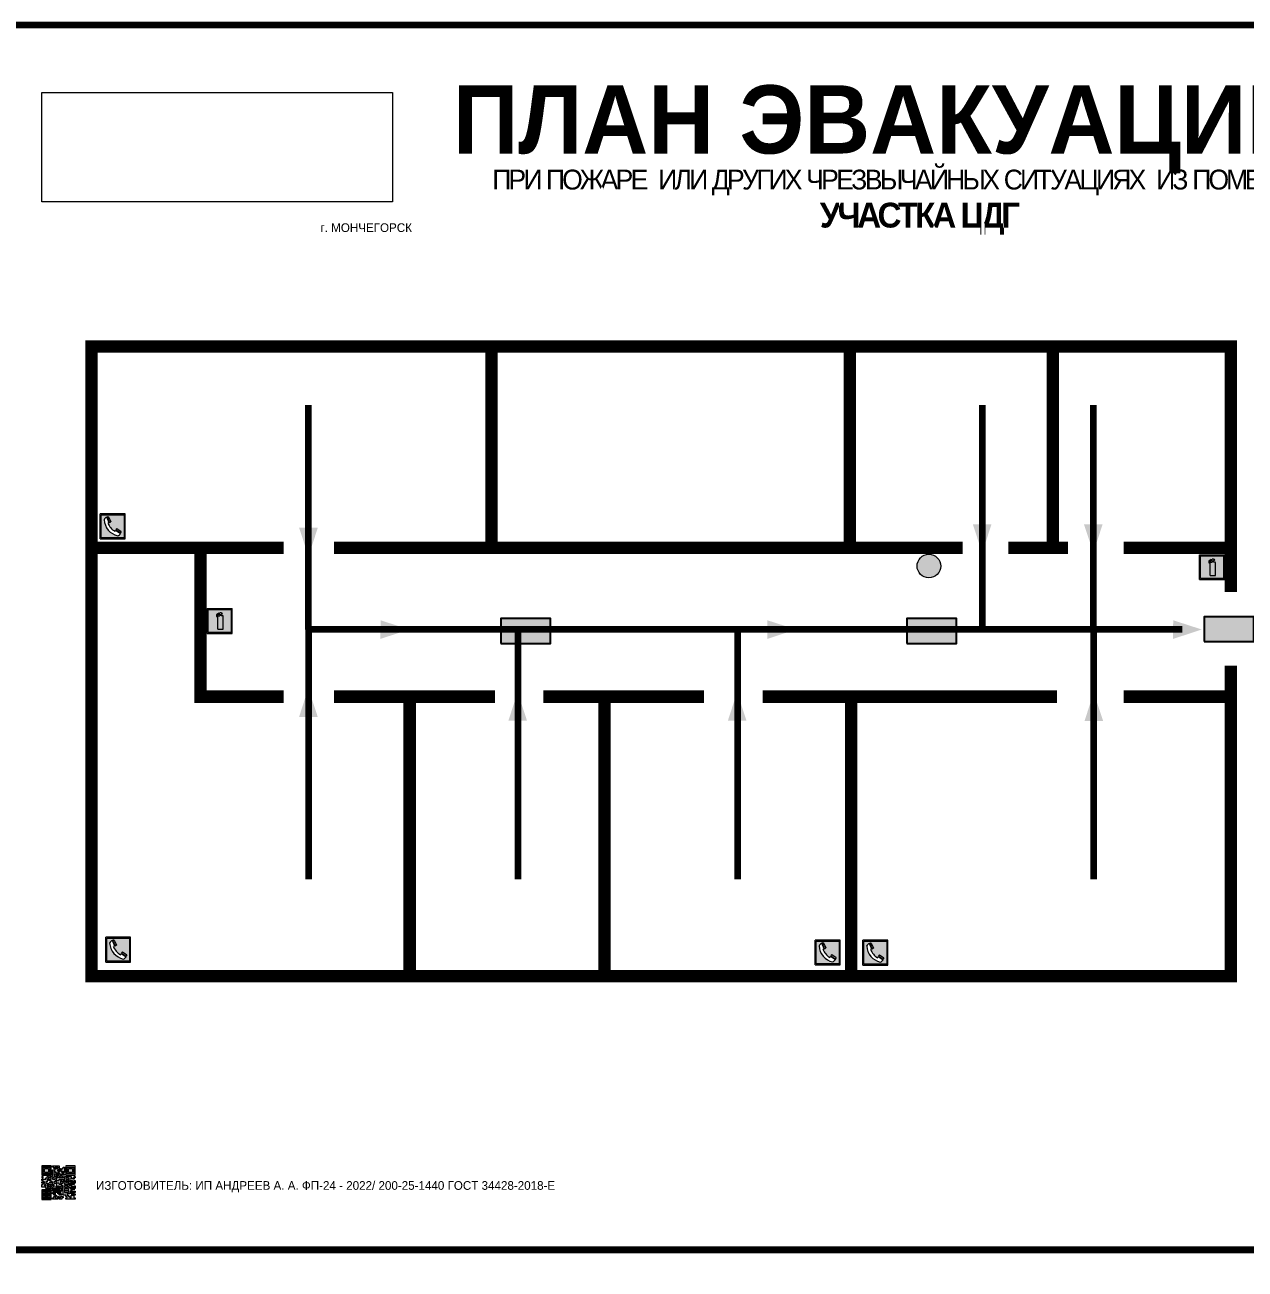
# Model space of a CAD drawing. Header units: millimetres. Extents: x 13810 to 67229, y 12374 to 21950.
# Drawn here: x 38537.5 to 38931, y 20265.2 to 20666.4 of the extents above; entities that cross this region are included whole.
import ezdxf

# ---------------------------------------------------------------- set-up
doc = ezdxf.new("R2010")
doc.units = ezdxf.units.MM
doc.layers.add('План_Штампы', color=7, linetype='Continuous')
doc.styles.add('обычный', font='arial.ttf')
picture_1 = doc.add_image_def('image1.jpg', size_in_pixel=(337, 105))

# ---------------------------------------------------------------- blocks, each defined once
blk = doc.blocks.new('QR')
at = {"lineweight": 0}
h = blk.add_hatch(color=256, dxfattribs=at)
h.dxf.hatch_style = 1
h.paths.add_polyline_path([(9241.16, 2687.38), (9242.01, 2687.38), (9242.01, 2687.83), (9241.59, 2687.83), (9241.59, 2688.68), (9239.45, 2688.68), (9239.45, 2688.25), (9239.86, 2688.25), (9239.86, 2687.83), (9240.29, 2687.83), (9240.29, 2688.25), (9241.16, 2688.25), (9241.16, 2687.83), (9240.29, 2687.83), (9240.29, 2687.38), (9239.45, 2687.38), (9239.45, 2685.22), (9238.57, 2685.22), (9238.57, 2684.8), (9239.02, 2684.8), (9239.02, 2684.37), (9238.13, 2684.37), (9238.13, 2683.92), (9239.02, 2683.92), (9239.02, 2683.5), (9239.44, 2683.5), (9239.44, 2682.64), (9239.87, 2682.64), (9239.87, 2682.18), (9239.44, 2682.18), (9239.44, 2682.64), (9238.13, 2682.64), (9238.13, 2681.76), (9237.71, 2681.76), (9237.71, 2682.64), (9238.13, 2682.64), (9238.13, 2683.07), (9237.27, 2683.07), (9237.27, 2683.51), (9237.71, 2683.51), (9237.71, 2684.37), (9238.13, 2684.37), (9238.13, 2685.22), (9237.71, 2685.22), (9237.71, 2684.8), (9237.28, 2684.8), (9237.28, 2684.38), (9235.98, 2684.38), (9235.98, 2683.92), (9236.4, 2683.92), (9236.4, 2683.49), (9236.84, 2683.49), (9236.84, 2683.07), (9236.4, 2683.07), (9236.4, 2682.64), (9235.98, 2682.64), (9235.98, 2681.76), (9237.29, 2681.76), (9237.29, 2681.33), (9239.43, 2681.33), (9239.43, 2681.76), (9240.74, 2681.76), (9240.74, 2683.05), (9239.87, 2683.05), (9239.87, 2683.5), (9240.29, 2683.5), (9240.29, 2683.91), (9240.74, 2683.91), (9240.74, 2684.81), (9240.29, 2684.81), (9240.29, 2684.79), (9240.29, 2684.37), (9239.45, 2684.37), (9239.45, 2684.8), (9239.87, 2684.8), (9239.87, 2685.21), (9240.74, 2685.21), (9240.74, 2686.1), (9240.29, 2686.1), (9240.29, 2685.64), (9239.86, 2685.64), (9239.86, 2686.95), (9240.29, 2686.95), (9240.29, 2686.52), (9240.74, 2686.52), (9240.74, 2686.1), (9241.16, 2686.1), (9241.16, 2686.53), (9241.59, 2686.53), (9241.59, 2686.1), (9242.02, 2686.1), (9242.02, 2685.21), (9241.59, 2685.21), (9241.59, 2686.1), (9241.16, 2686.1), (9241.16, 2685.21), (9240.74, 2685.21), (9240.74, 2684.81), (9242.89, 2684.81), (9242.89, 2685.22), (9242.47, 2685.22), (9242.47, 2686.11), (9242.89, 2686.11), (9242.89, 2686.52), (9242.46, 2686.52), (9242.46, 2686.95), (9242.89, 2686.95), (9242.89, 2686.52), (9243.32, 2686.52), (9243.32, 2688.26), (9242.9, 2688.26), (9242.9, 2687.83), (9242.47, 2687.83), (9242.47, 2687.38), (9242.01, 2687.38), (9242.01, 2686.94), (9241.16, 2686.94)])
h.paths.add_polyline_path([(9239.02, 2682.18), (9239.02, 2681.76), (9238.54, 2681.76), (9238.54, 2682.18)], flags=16)
h.paths.add_polyline_path([(9237.27, 2682.65), (9237.27, 2682.19), (9236.83, 2682.19), (9236.83, 2682.65)], flags=16)
h = blk.add_hatch(color=256, dxfattribs=at)
h.dxf.hatch_style = 1
h.paths.add_polyline_path([(9238.15, 2687.83), (9236.83, 2687.83), (9236.83, 2686.52), (9238.15, 2686.52)], flags=0)
h.paths.add_polyline_path([(9239.01, 2685.65), (9239.01, 2688.68), (9235.98, 2688.68), (9235.98, 2685.65)])
h.paths.add_polyline_path([(9236.41, 2686.1), (9236.41, 2688.26), (9238.56, 2688.26), (9238.56, 2686.1)], flags=16)
h.paths.add_polyline_path([(9236.83, 2686.52), (9236.83, 2687.83), (9238.15, 2687.83), (9238.15, 2686.52)], flags=0)
h = blk.add_hatch(color=256, dxfattribs=at)
h.dxf.hatch_style = 1
h.paths.add_polyline_path([(9238.15, 2686.52), (9238.15, 2687.83), (9236.83, 2687.83), (9236.83, 2686.52)])
h.paths.add_polyline_path([(9245.91, 2686.52), (9245.91, 2687.83), (9244.59, 2687.83), (9244.59, 2686.52)], flags=0)
h.paths.add_polyline_path([(9246.77, 2685.65), (9246.77, 2688.68), (9243.74, 2688.68), (9243.74, 2685.65)])
h.paths.add_polyline_path([(9244.17, 2686.1), (9244.17, 2688.26), (9246.32, 2688.26), (9246.32, 2686.1)], flags=16)
h.paths.add_polyline_path([(9244.59, 2686.52), (9244.59, 2687.83), (9245.91, 2687.83), (9245.91, 2686.52)], flags=0)
h = blk.add_hatch(color=256, dxfattribs=at)
h.dxf.hatch_style = 1
h.paths.add_polyline_path([(9243.32, 2686.11), (9242.89, 2686.11), (9242.89, 2685.64), (9243.32, 2685.64)])
h.paths.add_polyline_path([(9239.02, 2683.07), (9239.02, 2683.5), (9238.56, 2683.5), (9238.56, 2683.07)])
h.paths.add_polyline_path([(9236.4, 2684.8), (9236.4, 2685.22), (9235.98, 2685.22), (9235.98, 2684.8)])
h.paths.add_polyline_path([(9236.4, 2683.07), (9236.4, 2683.49), (9235.98, 2683.49), (9235.98, 2683.07)])
h = blk.add_hatch(color=256, dxfattribs=at)
h.dxf.hatch_style = 1
h.paths.add_polyline_path([(9240.75, 2681.76), (9240.75, 2681.35), (9241.17, 2681.35), (9241.17, 2681.76)])
h.paths.add_polyline_path([(9241.6, 2682.18), (9241.17, 2682.18), (9241.17, 2681.76), (9241.6, 2681.76)])
h.paths.add_polyline_path([(9242.47, 2681.34), (9242.47, 2682.19), (9242.02, 2682.19), (9242.02, 2681.76), (9241.6, 2681.76), (9241.6, 2681.34)])
h.paths.add_polyline_path([(9239.87, 2678.3), (9239.44, 2678.3), (9239.44, 2677.89), (9241.17, 2677.89), (9241.17, 2678.3), (9240.28, 2678.3), (9240.28, 2678.73), (9239.87, 2678.73)])
h.paths.add_polyline_path([(9240.75, 2678.73), (9240.75, 2679.19), (9240.28, 2679.19), (9240.28, 2678.73)])
h.paths.add_polyline_path([(9241.6, 2678.73), (9241.17, 2678.73), (9241.17, 2678.3), (9241.6, 2678.3)])
h.paths.add_polyline_path([(9242.02, 2678.3), (9241.6, 2678.3), (9241.6, 2677.89), (9242.48, 2677.89), (9242.48, 2678.31), (9242.9, 2678.31), (9242.9, 2678.73), (9242.02, 2678.73)])
h.paths.add_polyline_path([(9246.36, 2684.37), (9246.36, 2684.79), (9245.93, 2684.79), (9245.93, 2684.37)])
h.paths.add_polyline_path([(9246.78, 2685.2), (9246.36, 2685.2), (9246.36, 2684.79), (9246.78, 2684.79)])
h.paths.add_polyline_path([(9245.91, 2687.83), (9244.59, 2687.83), (9244.59, 2686.52), (9245.91, 2686.52)])
h = blk.add_hatch(color=256, dxfattribs=at)
h.dxf.hatch_style = 1
h.paths.add_polyline_path([(9243.32, 2682.64), (9243.32, 2683.07), (9244.62, 2683.07), (9244.62, 2684.37), (9243.74, 2684.37), (9243.74, 2684.8), (9244.62, 2684.8), (9244.62, 2684.37), (9245.48, 2684.37), (9245.48, 2685.22), (9243.32, 2685.22), (9243.32, 2683.5), (9242.89, 2683.5), (9242.89, 2683.06), (9242.01, 2683.06), (9242.01, 2683.91), (9242.47, 2683.91), (9242.47, 2683.5), (9242.89, 2683.5), (9242.89, 2684.38), (9241.59, 2684.38), (9241.59, 2683.91), (9240.74, 2683.91), (9240.74, 2683.05), (9241.59, 2683.05), (9241.59, 2682.64), (9242.47, 2682.64), (9242.47, 2682.19), (9242.91, 2682.19), (9242.91, 2681.34), (9242.48, 2681.34), (9242.48, 2680.91), (9242.91, 2680.91), (9242.91, 2679.17), (9243.75, 2679.17), (9243.75, 2678.73), (9244.2, 2678.73), (9244.2, 2678.3), (9243.75, 2678.3), (9243.75, 2677.88), (9246.78, 2677.88), (9246.78, 2678.3), (9246.35, 2678.3), (9246.35, 2679.19), (9245.48, 2679.19), (9245.48, 2678.31), (9245.05, 2678.31), (9245.05, 2678.73), (9244.62, 2678.73), (9244.62, 2679.19), (9244.2, 2679.19), (9244.2, 2679.61), (9245.05, 2679.61), (9245.05, 2680.46), (9245.48, 2680.46), (9245.48, 2681.34), (9245.04, 2681.34), (9245.04, 2681.76), (9244.63, 2681.76), (9244.63, 2682.19), (9244.21, 2682.19), (9244.21, 2681.76), (9243.32, 2681.76), (9243.32, 2682.19), (9244.21, 2682.19), (9244.21, 2682.64)])
h.paths.add_polyline_path([(9243.75, 2683.49), (9243.75, 2683.92), (9244.21, 2683.92), (9244.21, 2683.49)], flags=16)
h.paths.add_polyline_path([(9243.32, 2681.34), (9244.63, 2681.34), (9244.63, 2680.04), (9243.32, 2680.04)], flags=16)
h.paths.add_polyline_path([(9243.76, 2680.89), (9244.18, 2680.89), (9244.18, 2680.48), (9243.76, 2680.48)], flags=0)
h = blk.add_hatch(color=256, dxfattribs=at)
h.dxf.hatch_style = 1
h.paths.add_polyline_path([(9235.98, 2680.9), (9235.98, 2677.86), (9239.02, 2677.86), (9239.02, 2680.9)])
h.paths.add_polyline_path([(9238.57, 2680.48), (9238.57, 2678.32), (9236.41, 2678.32), (9236.41, 2680.48)], flags=16)
h.paths.add_polyline_path([(9238.15, 2680.05), (9238.15, 2678.74), (9236.83, 2678.74), (9236.83, 2680.05)], flags=0)
h = blk.add_hatch(color=256, dxfattribs=at)
h.dxf.hatch_style = 1
h.paths.add_polyline_path([(9242.02, 2680.46), (9242.48, 2680.46), (9242.48, 2680.91), (9241.58, 2680.91), (9241.58, 2681.35), (9241.17, 2681.35), (9241.17, 2680.91), (9240.75, 2680.91), (9240.75, 2681.33), (9239.43, 2681.33), (9239.43, 2680.46), (9239.86, 2680.46), (9239.86, 2680.92), (9240.3, 2680.92), (9240.3, 2680.46), (9239.86, 2680.46), (9239.86, 2680.04), (9239.44, 2680.04), (9239.44, 2679.62), (9239.86, 2679.62), (9239.86, 2679.19), (9240.29, 2679.19), (9240.29, 2680.03), (9241.18, 2680.03), (9241.18, 2680.47), (9241.6, 2680.47), (9241.6, 2680.03), (9241.18, 2680.03), (9241.18, 2679.61), (9241.6, 2679.61), (9241.6, 2679.19), (9242.47, 2679.19), (9242.47, 2679.6), (9242.02, 2679.6)])
h = blk.add_hatch(color=256, dxfattribs=at)
h.dxf.hatch_style = 1
h.paths.add_polyline_path([(9244.18, 2680.48), (9244.18, 2680.89), (9243.76, 2680.89), (9243.76, 2680.48)])
h = blk.add_hatch(color=256, dxfattribs=at)
h.dxf.hatch_style = 1
h.paths.add_polyline_path([(9246.36, 2683.07), (9246.78, 2683.07), (9246.78, 2683.92), (9246.36, 2683.92), (9246.36, 2683.49), (9245.92, 2683.49), (9245.92, 2683.92), (9245.06, 2683.92), (9245.06, 2683.49), (9245.48, 2683.49), (9245.48, 2683.07), (9244.62, 2683.07), (9244.62, 2682.65), (9245.05, 2682.65), (9245.05, 2682.18), (9245.48, 2682.18), (9245.48, 2682.65), (9246.36, 2682.65)])
h.paths.add_polyline_path([(9246.78, 2682.18), (9246.36, 2682.18), (9246.36, 2681.75), (9245.92, 2681.75), (9245.92, 2682.18), (9245.48, 2682.18), (9245.48, 2681.34), (9245.48, 2681.34), (9245.94, 2681.34), (9245.94, 2680.91), (9246.36, 2680.91), (9246.36, 2681.34), (9246.78, 2681.34)])
h = blk.add_hatch(color=256, dxfattribs=at)
h.dxf.hatch_style = 1
h.paths.add_polyline_path([(9245.93, 2680.04), (9245.93, 2680.46), (9245.48, 2680.46), (9245.48, 2679.62), (9246.35, 2679.62), (9246.35, 2680.04)])
h.paths.add_polyline_path([(9246.78, 2680.04), (9246.78, 2680.46), (9246.35, 2680.46), (9246.35, 2680.04)])
h.paths.add_polyline_path([(9246.78, 2679.18), (9246.78, 2679.62), (9246.35, 2679.62), (9246.35, 2679.18)])
h = blk.add_hatch(color=256, dxfattribs=at)
h.dxf.hatch_style = 1
h.paths.add_polyline_path([(9238.15, 2680.05), (9236.83, 2680.05), (9236.83, 2678.74), (9238.15, 2678.74)])
for points in [[(9237.71, 2685.22), (9238.13, 2685.22), (9238.13, 2684.37), (9237.71, 2684.37), (9237.71, 2683.51), (9237.27, 2683.51), (9237.27, 2683.07), (9238.13, 2683.07), (9238.13, 2682.64), (9237.71, 2682.64), (9237.71, 2681.76), (9238.13, 2681.76), (9238.13, 2682.64), (9239.44, 2682.64), (9239.44, 2683.5), (9239.02, 2683.5), (9239.02, 2683.07), (9238.56, 2683.07), (9238.56, 2683.5), (9239.02, 2683.5), (9239.02, 2683.92), (9238.13, 2683.92), (9238.13, 2684.37), (9239.02, 2684.37), (9239.02, 2684.8), (9238.57, 2684.8), (9238.57, 2685.22), (9239.45, 2685.22), (9239.45, 2687.38), (9240.29, 2687.38), (9240.29, 2687.83), (9239.86, 2687.83), (9239.86, 2688.25), (9239.45, 2688.25), (9239.45, 2688.68), (9241.59, 2688.68), (9241.59, 2687.83), (9242.01, 2687.83), (9242.01, 2687.38), (9242.47, 2687.38), (9242.47, 2687.83), (9242.9, 2687.83), (9242.9, 2688.26), (9243.32, 2688.26), (9243.32, 2686.52), (9242.89, 2686.52), (9242.89, 2686.11), (9243.32, 2686.11), (9243.32, 2685.64), (9242.89, 2685.64), (9242.89, 2686.11), (9242.47, 2686.11), (9242.47, 2685.22), (9242.89, 2685.22), (9242.89, 2684.81), (9240.74, 2684.81), (9240.74, 2683.91), (9241.59, 2683.91), (9241.59, 2684.38), (9242.89, 2684.38), (9242.89, 2683.5), (9242.47, 2683.5), (9242.47, 2683.91), (9242.01, 2683.91), (9242.01, 2683.06), (9242.89, 2683.06), (9242.89, 2683.5), (9243.32, 2683.5), (9243.32, 2685.22), (9245.48, 2685.22), (9245.48, 2684.37), (9244.62, 2684.37), (9244.62, 2683.07), (9245.48, 2683.07), (9245.48, 2683.49), (9245.06, 2683.49), (9245.06, 2683.92), (9245.92, 2683.92), (9245.92, 2683.49), (9246.36, 2683.49), (9246.36, 2683.92), (9246.78, 2683.92), (9246.78, 2683.07), (9246.36, 2683.07), (9246.36, 2682.65), (9245.48, 2682.65), (9245.48, 2682.18), (9245.92, 2682.18), (9245.92, 2681.75), (9246.36, 2681.75), (9246.36, 2682.18), (9246.78, 2682.18), (9246.78, 2681.34), (9246.36, 2681.34), (9246.36, 2680.91), (9245.94, 2680.91), (9245.94, 2681.34), (9245.48, 2681.34), (9245.48, 2680.46), (9245.93, 2680.46), (9245.93, 2680.04), (9246.35, 2680.04), (9246.35, 2680.46), (9246.78, 2680.46), (9246.78, 2680.04), (9246.78, 2680.04), (9246.35, 2680.04), (9246.35, 2679.62), (9246.78, 2679.62), (9246.78, 2679.18), (9246.35, 2679.18), (9246.35, 2678.3), (9246.78, 2678.3), (9246.78, 2677.88), (9243.75, 2677.88), (9243.75, 2678.3), (9244.2, 2678.3), (9244.2, 2678.73), (9243.75, 2678.73), (9243.75, 2679.17), (9242.91, 2679.17), (9242.91, 2680.91), (9242.48, 2680.91), (9242.48, 2680.46), (9242.02, 2680.46), (9242.02, 2679.6), (9242.47, 2679.6), (9242.47, 2679.19), (9241.6, 2679.19), (9241.6, 2679.61), (9241.18, 2679.61), (9241.18, 2680.03), (9240.29, 2680.03), (9240.29, 2679.19), (9240.75, 2679.19), (9240.75, 2678.73), (9240.28, 2678.73), (9240.28, 2678.3), (9241.17, 2678.3), (9241.17, 2678.73), (9241.6, 2678.73), (9241.6, 2678.3), (9242.02, 2678.3), (9242.02, 2678.73), (9242.9, 2678.73), (9242.9, 2678.31), (9242.48, 2678.31), (9242.48, 2677.89), (9241.6, 2677.89), (9241.6, 2678.3), (9241.17, 2678.3), (9241.17, 2677.89), (9239.44, 2677.89), (9239.44, 2678.3), (9239.87, 2678.3), (9239.87, 2678.73), (9240.28, 2678.73), (9240.28, 2679.19), (9240.29, 2679.19), (9239.86, 2679.19), (9239.86, 2679.62), (9239.44, 2679.62), (9239.44, 2680.04), (9239.86, 2680.04), (9239.86, 2680.46), (9239.43, 2680.46), (9239.43, 2681.33), (9237.29, 2681.33), (9237.29, 2681.76), (9235.98, 2681.76), (9235.98, 2682.64), (9236.4, 2682.64), (9236.4, 2683.07), (9235.98, 2683.07), (9235.98, 2683.49), (9236.4, 2683.49), (9236.4, 2683.92), (9235.98, 2683.92), (9235.98, 2684.38), (9237.28, 2684.38), (9237.28, 2684.8), (9237.71, 2684.8), (9237.71, 2685.22), (9237.92, 2685.22)], [(9240.74, 2685.21), (9239.87, 2685.21), (9239.87, 2684.8), (9239.45, 2684.8), (9239.45, 2684.37), (9240.29, 2684.37), (9240.29, 2684.79), (9240.29, 2684.81), (9240.74, 2684.81), (9240.74, 2685.21), (9239.87, 2685.21)], [(9240.74, 2686.1), (9240.74, 2686.52), (9240.29, 2686.52), (9240.29, 2686.95), (9239.86, 2686.95), (9239.86, 2685.64), (9240.29, 2685.64), (9240.29, 2686.1), (9240.74, 2686.1), (9240.74, 2686.52)], [(9244.62, 2684.37), (9244.62, 2684.8), (9243.74, 2684.8), (9243.74, 2684.37), (9244.62, 2684.37)], [(9240.74, 2683.05), (9240.74, 2681.76), (9239.43, 2681.76), (9239.43, 2681.33), (9240.75, 2681.33), (9240.75, 2681.35), (9240.75, 2680.91), (9241.17, 2680.91), (9241.17, 2681.35), (9241.58, 2681.35), (9241.58, 2680.91), (9242.48, 2680.91), (9242.48, 2681.34), (9242.91, 2681.34), (9242.91, 2682.19), (9242.47, 2682.19), (9242.47, 2682.64), (9241.59, 2682.64), (9241.59, 2683.05), (9240.74, 2683.05)], [(9239.86, 2680.46), (9239.86, 2680.92), (9240.3, 2680.92), (9240.3, 2680.46), (9239.86, 2680.46)], [(9240.74, 2683.91), (9240.29, 2683.91), (9240.29, 2683.5), (9239.87, 2683.5), (9239.87, 2683.05), (9240.74, 2683.05), (9240.74, 2683.91)], [(9241.6, 2681.76), (9242.02, 2681.76), (9242.02, 2682.19), (9242.47, 2682.19), (9242.47, 2681.34), (9241.6, 2681.34), (9241.6, 2681.76)], [(9244.62, 2683.07), (9243.32, 2683.07), (9243.32, 2682.64), (9244.21, 2682.64), (9244.21, 2682.19), (9243.32, 2682.19), (9243.32, 2681.76), (9244.21, 2681.76), (9244.21, 2682.19), (9244.63, 2682.19), (9244.63, 2681.76), (9245.04, 2681.76), (9245.04, 2681.34), (9245.48, 2681.34)], [(9245.48, 2680.46), (9245.05, 2680.46), (9245.05, 2679.61), (9244.2, 2679.61), (9244.2, 2679.19), (9244.62, 2679.19), (9244.62, 2678.73), (9245.05, 2678.73), (9245.05, 2678.31), (9245.48, 2678.31), (9245.48, 2679.19), (9246.35, 2679.19), (9246.35, 2679.07)], [(9245.48, 2682.18), (9245.05, 2682.18), (9245.05, 2682.65), (9244.62, 2682.65), (9244.62, 2683.07)], [(9245.48, 2682.18), (9245.48, 2681.34)], [(9246.35, 2679.62), (9245.48, 2679.62), (9245.48, 2680.46)], [(9245.48, 2680.46), (9245.48, 2679.62), (9246.35, 2679.62), (9246.35, 2680.04), (9245.93, 2680.04), (9245.93, 2680.46), (9245.48, 2680.46), (9245.48, 2679.62)], [(9246.35, 2679.62), (9246.35, 2679.18)]]:
    blk.add_lwpolyline(points, dxfattribs=at)
for points in [[(9235.98, 2685.65), (9239.01, 2685.65), (9239.01, 2688.68), (9235.98, 2688.68)], [(9236.41, 2688.26), (9238.56, 2688.26), (9238.56, 2686.1), (9236.41, 2686.1)], [(9243.74, 2685.65), (9246.77, 2685.65), (9246.77, 2688.68), (9243.74, 2688.68)], [(9235.98, 2684.8), (9236.4, 2684.8), (9236.4, 2685.22), (9235.98, 2685.22)], [(9236.83, 2687.83), (9238.15, 2687.83), (9238.15, 2686.52), (9236.83, 2686.52)], [(9240.29, 2687.83), (9241.16, 2687.83), (9241.16, 2688.25), (9240.29, 2688.25)], [(9240.29, 2688.25), (9241.16, 2688.25), (9241.16, 2687.83), (9240.29, 2687.83)], [(9241.16, 2686.1), (9240.74, 2686.1), (9240.74, 2685.21), (9241.16, 2685.21)], [(9242.01, 2687.38), (9241.16, 2687.38), (9241.16, 2686.94), (9242.01, 2686.94)], [(9241.16, 2687.38), (9242.01, 2687.38), (9242.01, 2686.94), (9241.16, 2686.94)], [(9241.16, 2686.53), (9241.59, 2686.53), (9241.59, 2686.1), (9241.16, 2686.1)], [(9241.59, 2686.1), (9242.02, 2686.1), (9242.02, 2685.21), (9241.59, 2685.21)], [(9242.89, 2686.52), (9242.46, 2686.52), (9242.46, 2686.95), (9242.89, 2686.95)], [(9244.17, 2688.26), (9246.32, 2688.26), (9246.32, 2686.1), (9244.17, 2686.1)], [(9244.59, 2687.83), (9245.91, 2687.83), (9245.91, 2686.52), (9244.59, 2686.52)], [(9245.93, 2684.79), (9246.36, 2684.79), (9246.36, 2684.37), (9245.93, 2684.37)], [(9246.36, 2685.2), (9246.78, 2685.2), (9246.78, 2684.79), (9246.36, 2684.79)], [(9235.98, 2677.86), (9239.02, 2677.86), (9239.02, 2680.9), (9235.98, 2680.9)], [(9236.4, 2683.07), (9236.84, 2683.07), (9236.84, 2683.49), (9236.4, 2683.49)], [(9236.41, 2680.48), (9238.57, 2680.48), (9238.57, 2678.32), (9236.41, 2678.32)], [(9236.83, 2682.19), (9237.27, 2682.19), (9237.27, 2682.65), (9236.83, 2682.65)], [(9238.54, 2682.18), (9239.02, 2682.18), (9239.02, 2681.76), (9238.54, 2681.76)], [(9239.44, 2682.64), (9239.87, 2682.64), (9239.87, 2682.18), (9239.44, 2682.18)], [(9240.75, 2681.76), (9241.17, 2681.76), (9241.17, 2681.35), (9240.75, 2681.35)], [(9241.17, 2682.18), (9241.6, 2682.18), (9241.6, 2681.76), (9241.17, 2681.76)], [(9241.18, 2680.03), (9241.6, 2680.03), (9241.6, 2680.47), (9241.18, 2680.47)], [(9243.32, 2680.04), (9244.63, 2680.04), (9244.63, 2681.34), (9243.32, 2681.34)], [(9243.75, 2683.92), (9244.21, 2683.92), (9244.21, 2683.49), (9243.75, 2683.49)], [(9243.76, 2680.89), (9244.18, 2680.89), (9244.18, 2680.48), (9243.76, 2680.48)], [(9236.83, 2680.05), (9238.15, 2680.05), (9238.15, 2678.74), (9236.83, 2678.74)]]:
    blk.add_lwpolyline(points, close=True, dxfattribs=at)
blk = doc.blocks.new('A$C7B4425F7')
at = {"true_color": 0xffffff}
blk.add_hatch(color=7, dxfattribs=at).paths.add_polyline_path([(0, 0), (-16, 0), (-16, -8), (0, -8)])
h = blk.add_hatch(color=126)
h.paths.add_polyline_path([(-0.2, -0.2), (-15.8, -0.2), (-15.8, -7.8), (-0.2, -7.8)])
h.paths.add_polyline_path([(-11.76, -2.03), (-11.76, -3.66), (-11.17, -3.66, -0.568275), (-11.17, -6.18), (-12.58, -6.18), (-12.58, -2.03)], flags=16)
h.paths.add_polyline_path([(-13.33, -4.12, -0.495768), (-13.59, -6.18), (-15.03, -6.18), (-15.03, -2.03), (-13.59, -2.03, -0.487973)], flags=16)
h.paths.add_polyline_path([(-10.25, -2.03), (-9.48, -2.03), (-9.48, -6.18), (-10.25, -6.18)], flags=16)
h.paths.add_polyline_path([(-13.84, -3.69), (-14.24, -3.69), (-14.24, -3.03), (-13.9, -3.03, -0.692621)], flags=0)
h.paths.add_polyline_path([(-9.15, -2.03), (-8.4, -2.03), (-8.04, -3.07), (-7.68, -2.03), (-6.93, -2.03), (-7.64, -4.1), (-6.93, -6.18), (-7.68, -6.18), (-8.04, -5.14), (-8.4, -6.18), (-9.15, -6.18), (-8.44, -4.1)], flags=16)
h.paths.add_polyline_path([(-11.76, -4.46), (-11.42, -4.46, -0.692621), (-11.36, -5.12), (-11.76, -5.12)], flags=0)
h.paths.add_polyline_path([(-13.9, -5.2), (-14.24, -5.2), (-14.24, -4.55), (-13.84, -4.55, -0.708038)], flags=0)
edge = h.paths.add_edge_path(flags=16)
edge.add_ellipse((-5.51, -4.08), major_axis=(0, 2.05), ratio=0.586184, start_angle=0, end_angle=360)
edge = h.paths.add_edge_path(flags=0)
edge.add_ellipse((-5.51, -4.08), major_axis=(0, 1.14), ratio=0.454828, start_angle=0, end_angle=360)
h.paths.add_polyline_path([(-4.13, -4.96, 0.377264), (-3.48, -4.52, 0.0555), (-3.16, -2.03), (-1.66, -2.03), (-1.66, -4.96), (-0.96, -4.96), (-0.96, -7.01), (-1.75, -7.01), (-1.75, -6.18), (-3.3, -6.18), (-3.3, -7.02), (-4.13, -7.02)], flags=16)
h.paths.add_polyline_path([(-2.73, -2.91), (-2.28, -2.91), (-2.28, -4.96), (-3.05, -4.96, 0.079136)], flags=0)
at = {"color": 126}
blk.add_lwpolyline([(-16, -8), (0, -8), (0, 0), (-16, 0)], close=True, dxfattribs=at)
blk = doc.blocks.new('A$C32E8229D')
at = {"true_color": 0xffffff}
blk.add_hatch(color=7, dxfattribs=at).paths.add_polyline_path([(0, 0), (0, -8), (16, -8), (16, 0)])
h = blk.add_hatch(color=126)
h.paths.add_polyline_path([(0.2, -0.2), (15.8, -0.2), (15.8, -7.8), (0.2, -7.8)])
h.paths.add_polyline_path([(13.49, -2.05), (12.08, -2.05), (11.37, -2.63, 0.162397), (11.29, -2.84), (11.29, -3.63), (10.35, -3.63), (10.35, -4.05), (11.68, -4.05), (11.68, -3.48), (12.26, -4.28), (11.29, -5.1), (11.29, -6.78), (11.85, -6.78), (11.85, -5.44), (12.8, -4.64), (12.8, -5.94), (14.46, -5.94), (14.46, -5.39), (13.45, -5.39), (13.45, -3.97), (12.46, -2.59), (13.15, -2.59), (13.69, -3.34), (14.18, -3)], flags=16)
h.paths.add_polyline_path([(10.74, -1.82, 1), (11.8, -1.82, 1)], flags=16)
h.paths.add_polyline_path([(9.39, -3.59), (5.99, -3.59), (6.56, -3.03), (5.91, -3.03), (5.1, -3.83), (5.91, -4.64), (6.56, -4.64), (5.99, -4.09), (9.39, -4.09)], flags=16)
h.paths.add_polyline_path([(4.29, -1.08), (1.72, -1.08), (1.72, -6.6), (4.29, -6.6)], flags=16)
at = {"color": 126}
blk.add_lwpolyline([(16, -8), (0, -8), (0, 0), (16, 0)], close=True, dxfattribs=at)
blk = doc.blocks.new('A$C3AD82952')
at = {"true_color": 0xf5f5ff}
h = blk.add_hatch(color=7, dxfattribs=at)
h.dxf.hatch_style = 1
h.paths.add_polyline_path([(8.21, 8.73, 0.414214), (7.89, 9.05), (7.22, 9.05), (7.22, 9.92), (7.59, 9.92, 1), (7.57, 10.36), (7.22, 10.36), (7.22, 10.6), (6.43, 10.6), (6.43, 10.36), (6.01, 10.36), (4.74, 9.59), (4.74, 8.69), (4.98, 8.73), (4.98, 9.26), (6.12, 9.91), (6.43, 9.91), (6.43, 9.05), (5.76, 9.05, 0.414214), (5.44, 8.73), (5.44, 2.2), (8.21, 2.2)], flags=0)
h.paths.add_polyline_path([(12.8, 12.8), (0, 12.8), (0, 0), (12.8, 0)])
h.paths.add_polyline_path([(0.51, 12.29), (12.29, 12.29), (12.29, 0.51), (0.51, 0.51)], flags=16)
h.paths.add_polyline_path([(4.74, 9.59), (6.01, 10.36), (6.43, 10.36), (6.43, 10.6), (7.22, 10.6), (7.22, 10.36), (7.59, 10.36, -0.94586), (7.59, 9.92), (7.22, 9.92), (7.22, 9.05), (7.89, 9.05, -0.414214), (8.21, 8.73), (8.21, 2.2), (5.44, 2.2), (5.44, 8.73, -0.414214), (5.76, 9.05), (6.43, 9.05), (6.43, 9.91), (6.12, 9.91), (4.98, 9.26), (4.98, 8.73), (4.74, 8.69)], flags=0)
h = blk.add_hatch(color=242)
h.dxf.hatch_style = 1
h.paths.add_polyline_path([(12.29, 12.29), (0.51, 12.29), (0.51, 0.51), (12.29, 0.51)])
h.paths.add_polyline_path([(4.74, 8.69), (4.74, 9.59), (6.01, 10.36), (6.43, 10.36), (6.43, 10.6), (7.22, 10.6), (7.22, 10.36), (7.59, 10.36, -0.94586), (7.59, 9.92), (7.22, 9.92), (7.22, 9.05), (7.89, 9.05, -0.414214), (8.21, 8.73), (8.21, 2.2), (5.44, 2.2), (5.44, 8.73, -0.414214), (5.76, 9.05), (6.43, 9.05), (6.43, 9.91), (6.12, 9.91), (4.98, 9.26), (4.98, 8.73)], flags=16)
h = blk.add_hatch(color=7, dxfattribs=at)
h.dxf.hatch_style = 1
h.paths.add_polyline_path([(8.21, 8.73, 0.414214), (7.89, 9.05), (7.22, 9.05), (7.22, 9.92), (7.59, 9.92, 1), (7.57, 10.36), (7.22, 10.36), (7.22, 10.6), (6.43, 10.6), (6.43, 10.36), (6.01, 10.36), (4.74, 9.59), (4.74, 8.69), (4.98, 8.73), (4.98, 9.26), (6.12, 9.91), (6.43, 9.91), (6.43, 9.05), (5.76, 9.05, 0.414214), (5.44, 8.73), (5.44, 2.2), (8.21, 2.2)])
at = {"color": 242, "lineweight": 5}
for p, q in [((0, 0), (0, 12.8)), ((0, 12.8), (12.8, 12.8)), ((6.01, 10.36), (4.74, 9.59)), ((4.74, 9.59), (4.74, 8.69)), ((4.74, 8.69), (4.98, 8.73)), ((4.98, 9.26), (6.12, 9.91)), ((4.98, 8.73), (4.98, 9.26)), ((5.44, 2.2), (5.44, 8.73)), ((5.76, 9.05), (6.43, 9.05)), ((6.01, 10.36), (6.43, 10.36)), ((6.12, 9.91), (6.43, 9.91)), ((7.22, 10.6), (6.43, 10.6)), ((6.43, 10.6), (6.43, 10.36)), ((6.43, 9.91), (6.43, 9.05)), ((7.22, 10.36), (7.22, 10.6)), ((7.59, 10.36), (7.22, 10.36)), ((7.22, 9.05), (7.22, 9.92)), ((7.59, 9.92), (7.22, 9.92)), ((7.89, 9.05), (7.22, 9.05)), ((8.21, 2.2), (8.21, 8.73)), ((12.8, 0), (12.8, 12.8)), ((0, 0), (12.8, 0)), ((5.44, 2.2), (8.21, 2.2))]:
    blk.add_line(p, q, dxfattribs=at)
blk.add_lwpolyline([(0.51, 12.29), (12.29, 12.29), (12.29, 0.51), (0.51, 0.51)], close=True, dxfattribs=at)
for centre, radius, start, end in [((5.76, 8.73), 0.32, 90, 180), ((7.58, 10.14), 0.223, 273.18746, 86.81254), ((7.89, 8.73), 0.32, 0, 90)]:
    blk.add_arc(centre, radius, start, end, dxfattribs=at)
blk = doc.blocks.new('A$C456E1F9C')
at = {"lineweight": 5}
h = blk.add_hatch(color=242, dxfattribs=at)
h.paths.add_polyline_path([(0.51, -1.47), (0.51, -13.26), (12.29, -13.26), (12.29, -1.47)])
h.paths.add_polyline_path([(5.42, -4.95, -0.254479), (4.78, -5.4), (3.52, -2.53, -0.209735), (4.23, -2.4)], flags=16)
h.paths.add_polyline_path([(8.53, -8.6), (10.87, -10.17), (10.54, -10.76), (8.03, -9.13, -0.192251)], flags=16)
h.paths.add_polyline_path([(4.61, -5.49, 0.005518), (3.87, -5.72, 0.128647), (7.49, -10.01, 0.00809), (7.83, -9.33), (10.47, -10.97, -0.16736), (8.99, -12.25, -0.327862), (1.95, -3.95, -0.166952), (3.36, -2.62)], flags=16)
at = {"color": 242, "lineweight": 5}
for p, q in [((0, -13.77), (0, -0.97)), ((12.8, -0.97), (0, -0.97)), ((4.61, -5.49), (3.36, -2.62)), ((3.52, -2.53), (4.78, -5.4)), ((4.23, -2.4), (5.42, -4.95)), ((12.8, -13.77), (12.8, -0.97)), ((7.83, -9.33), (10.47, -10.97)), ((8.03, -9.13), (10.54, -10.76)), ((10.81, -10.12), (8.53, -8.6)), ((10.54, -10.76), (10.8, -10.3)), ((10.8, -10.3), (10.81, -10.12)), ((0, -13.77), (12.8, -13.77))]:
    blk.add_line(p, q, dxfattribs=at)
blk.add_lwpolyline([(0.51, -1.47), (12.29, -1.47), (12.29, -13.26), (0.51, -13.26)], close=True, dxfattribs=at)
for centre, radius, start, end in [((4.59, -5.34), 2.99, 114.28453, 152.19739), ((11.12, -3.31), 9.19, 183.99153, 256.60086), ((4.02, -3.27), 0.891, 76.32839, 123.70924), ((14.98, -39.1), 35.17, 107.14873, 108.41345), ((13.86, -0.94), 11.08, 205.55365, 234.87622), ((4.68, -4.59), 0.824, 276.9621, 334.07228), ((-13.31, 0.8), 23.44, 332.54871, 334.40268), ((8.94, -9.5), 0.989, 114.40924, 157.93883), ((7.87, -9.46), 3, 291.92908, 329.9329)]:
    blk.add_arc(centre, radius, start, end, dxfattribs=at)
blk = doc.blocks.new('A$C7B8C2D5B')
at = {"lineweight": 0}
h = blk.add_hatch(color=5, dxfattribs=at)
h.dxf.hatch_style = 1
h.paths.add_polyline_path([(1.4, -3.02, 1), (-2.11, -3.02, 1)])
at = {"color": 5, "lineweight": 0}
blk.add_circle((-0.36, -3.02), 1.75, dxfattribs=at)

msp = doc.modelspace()

# ---------------------------------------------------------------- linework, layer by layer
at = {"color": 2, "lineweight": 100}
for points in [[(38521.46, 20666.41), (39121.46, 20666.41), (39121.46, 20271.41), (38521.46, 20271.41)], [(38521.46, 20271.41), (39121.46, 20271.41), (39121.46, 19876.41), (38521.46, 19876.41)]]:
    msp.add_lwpolyline(points, close=True, dxfattribs=at)
at = {"lineweight": 100, "const_width": 4}
for points in [[(38656.1, 20562.69), (38558.93, 20562.69), (38558.93, 20359.65), (38926.42, 20359.65), (38926.42, 20459.77)], [(38926.42, 20483.51), (38926.42, 20562.69), (38656.1, 20562.69)], [(38688, 20497.73), (38688, 20562.73)], [(38803.56, 20497.73), (38803.56, 20562.73)], [(38869.02, 20497.73), (38869.02, 20562.73)], [(38558.93, 20497.73), (38620.97, 20497.73)], [(38620.97, 20449.78), (38594.09, 20449.78), (38594.09, 20497.73)], [(38637.17, 20497.73), (38775.43, 20497.73)], [(38775.43, 20497.73), (38839.93, 20497.73)], [(38854.64, 20497.73), (38873.88, 20497.73)], [(38891.83, 20497.73), (38926.31, 20497.73)], [(38689.04, 20449.78), (38637.17, 20449.78)], [(38661.58, 20449.78), (38661.58, 20439.56)], [(38756.52, 20449.78), (38704.64, 20449.78)], [(38724.36, 20449.78), (38724.36, 20357.71)], [(38870.33, 20449.78), (38775.43, 20449.78)], [(38803.97, 20449.78), (38803.97, 20359.41)], [(38926.42, 20449.78), (38891.83, 20449.78)], [(38661.58, 20439.56), (38661.58, 20358.18)]]:
    msp.add_lwpolyline(points, dxfattribs=at)
at = {"color": 126, "lineweight": 100, "true_color": 0x008754}
for points in [[(38910.72, 20471.46), (38628.91, 20471.46), (38628.91, 20543.74)], [(38846.25, 20471.46), (38846.25, 20543.74)], [(38882.09, 20471.46), (38882.09, 20543.74)], [(38628.91, 20471.46), (38628.91, 20431.33), (38628.91, 20431.33)], [(38696.49, 20471.46), (38696.49, 20390.88)], [(38767.27, 20471.46), (38767.27, 20390.88)], [(38882.09, 20471.46), (38882.09, 20390.88)], [(38628.91, 20431.33), (38628.91, 20390.88)]]:
    msp.add_lwpolyline(points, dxfattribs=at)
at = {"layer": 'План_Штампы', "color": 126, "true_color": 0x008754}
for points in [[(38625.92, 20504.23), (38631.93, 20504.22), (38628.95, 20495)], [(38843.18, 20505.37), (38849.19, 20505.36), (38846.21, 20496.14)], [(38879.02, 20505.37), (38885.03, 20505.36), (38882.05, 20496.14)], [(38652.16, 20468.4), (38652.17, 20474.41), (38661.39, 20471.43)], [(38776.91, 20468.4), (38776.93, 20474.41), (38786.15, 20471.43)], [(38907.78, 20468.4), (38907.79, 20474.41), (38917.01, 20471.43)], [(38631.92, 20443.26), (38625.92, 20443.27), (38628.89, 20452.49)], [(38699.42, 20441.99), (38693.41, 20442.01), (38696.39, 20451.23)], [(38770.2, 20441.99), (38764.19, 20442.01), (38767.17, 20451.23)], [(38885.21, 20441.89), (38879.2, 20441.91), (38882.18, 20451.13)]]:
    msp.add_solid(points, dxfattribs=at)

# ---------------------------------------------------------------- block references
for name, p, xscale, yscale, zscale in [('A$C456E1F9C', (38561.8, 20509.29), 0.625, 0.625, 0.625), ('A$C7B8C2D5B', (38829.8, 20498.47), 2.177419353276491, 2.177419353276491, 2.177419353276491), ('A$C3AD82952', (38916.3, 20487.52), 0.625, 0.625, 0.625), ('A$C3AD82952', (38596.32, 20470.19), 0.625, 0.625, 0.625), ('A$C456E1F9C', (38563.59, 20372.78), 0.625, 0.625, 0.625), ('A$C456E1F9C', (38792.36, 20371.87), 0.625, 0.625, 0.625), ('A$C456E1F9C', (38807.73, 20371.81), 0.625, 0.625, 0.625)]:
    msp.add_blockref(name, p, dxfattribs=dict(xscale=xscale, yscale=yscale, zscale=zscale))
at = {"color": 22, "lineweight": 100, "true_color": 0xbb1e10}
msp.add_blockref('QR', (29306.97, 17609.81), dxfattribs=at)
at = {"layer": 'План_Штампы', "color": 126, "true_color": 0x008754, "xscale": -1}
for p in [(38706.94, 20474.93), (38837.95, 20474.93)]:
    msp.add_blockref('A$C32E8229D', p, dxfattribs=at)
at = {"layer": 'План_Штампы'}
msp.add_blockref('A$C7B4425F7', (38933.78, 20475.54), dxfattribs=at)

# ---------------------------------------------------------------- texts
at = {"lineweight": 0, "style": 'обычный'}
for s, insert, char_height, width, attachment_point in [('{\\fProxima Nova Rg|b1|i0|c204|p2;ПЛАН ЭВАКУАЦИИ}', (38675.46, 20646.92), 22, 493.8901, 1), ('\\pi-8.4,l8.4,t8.4;{\\fProxima Nova Rg|b0|i0|c204|p2;г. МОНЧЕГОРСК\\H1.1997x; }', (38647.56, 20601), 2.8, 126.6484, 5), ('\\pi-8.4,l8.4,t8.4;{\\fProxima Nova Rg|b0|i0|c204|p2;ИЗГОТОВИТЕЛЬ: ИП АНДРЕЕВ А. А.\\fProxima Nova Rg|b0|i0|c0|p2; \\fProxima Nova Rg|b0|i0|c204|p2;ФП-24 - 2022/ 200-25-1440 ГОСТ 34428-2018-Е\\H1.2266x; }', (38634.46, 20291.74), 2.8, 191.3484, 5)]:
    msp.add_mtext(s, dxfattribs=dict(at, insert=insert, char_height=char_height, width=width, attachment_point=attachment_point))
at = {"color": 0, "lineweight": 0, "insert": (38825.66, 20619.9), "char_height": 8, "width": 449.2158, "attachment_point": 5, "style": 'обычный'}
msp.add_mtext('{\\fArial Black|b1|i0|c204|p34;\\H2x;\\T0.85;  \\fArial Narrow|b0|i0|c204|p34;\\H0.8x;\\W0.9;\\P\\fProxima Nova Rg|b0|i0|c204|p2;\\H0.5x;\\W1;\\C256;ПРИ ПОЖАРЕ  ИЛИ ДРУГИХ ЧРЕЗВЫЧАЙНЫХ СИТУАЦИЯХ  ИЗ ПОМЕЩЕНИЙ \\fProxima Nova Rg|b1|i0|c204|p2;\\H1.25x;\\PУЧАСТКА ЦДГ}', dxfattribs=at)

# ---------------------------------------------------------------- pictures from other files: only their frames are drawn
at = {"color": 7, "lineweight": 0, "true_color": 0xf5f5ff}
image = msp.add_image(picture_1, insert=(38542.94, 20609.31), size_in_units=(113.11, 35.24), dxfattribs=at)
image.dxf.flags = 7

doc.saveas('drawing.dxf')
